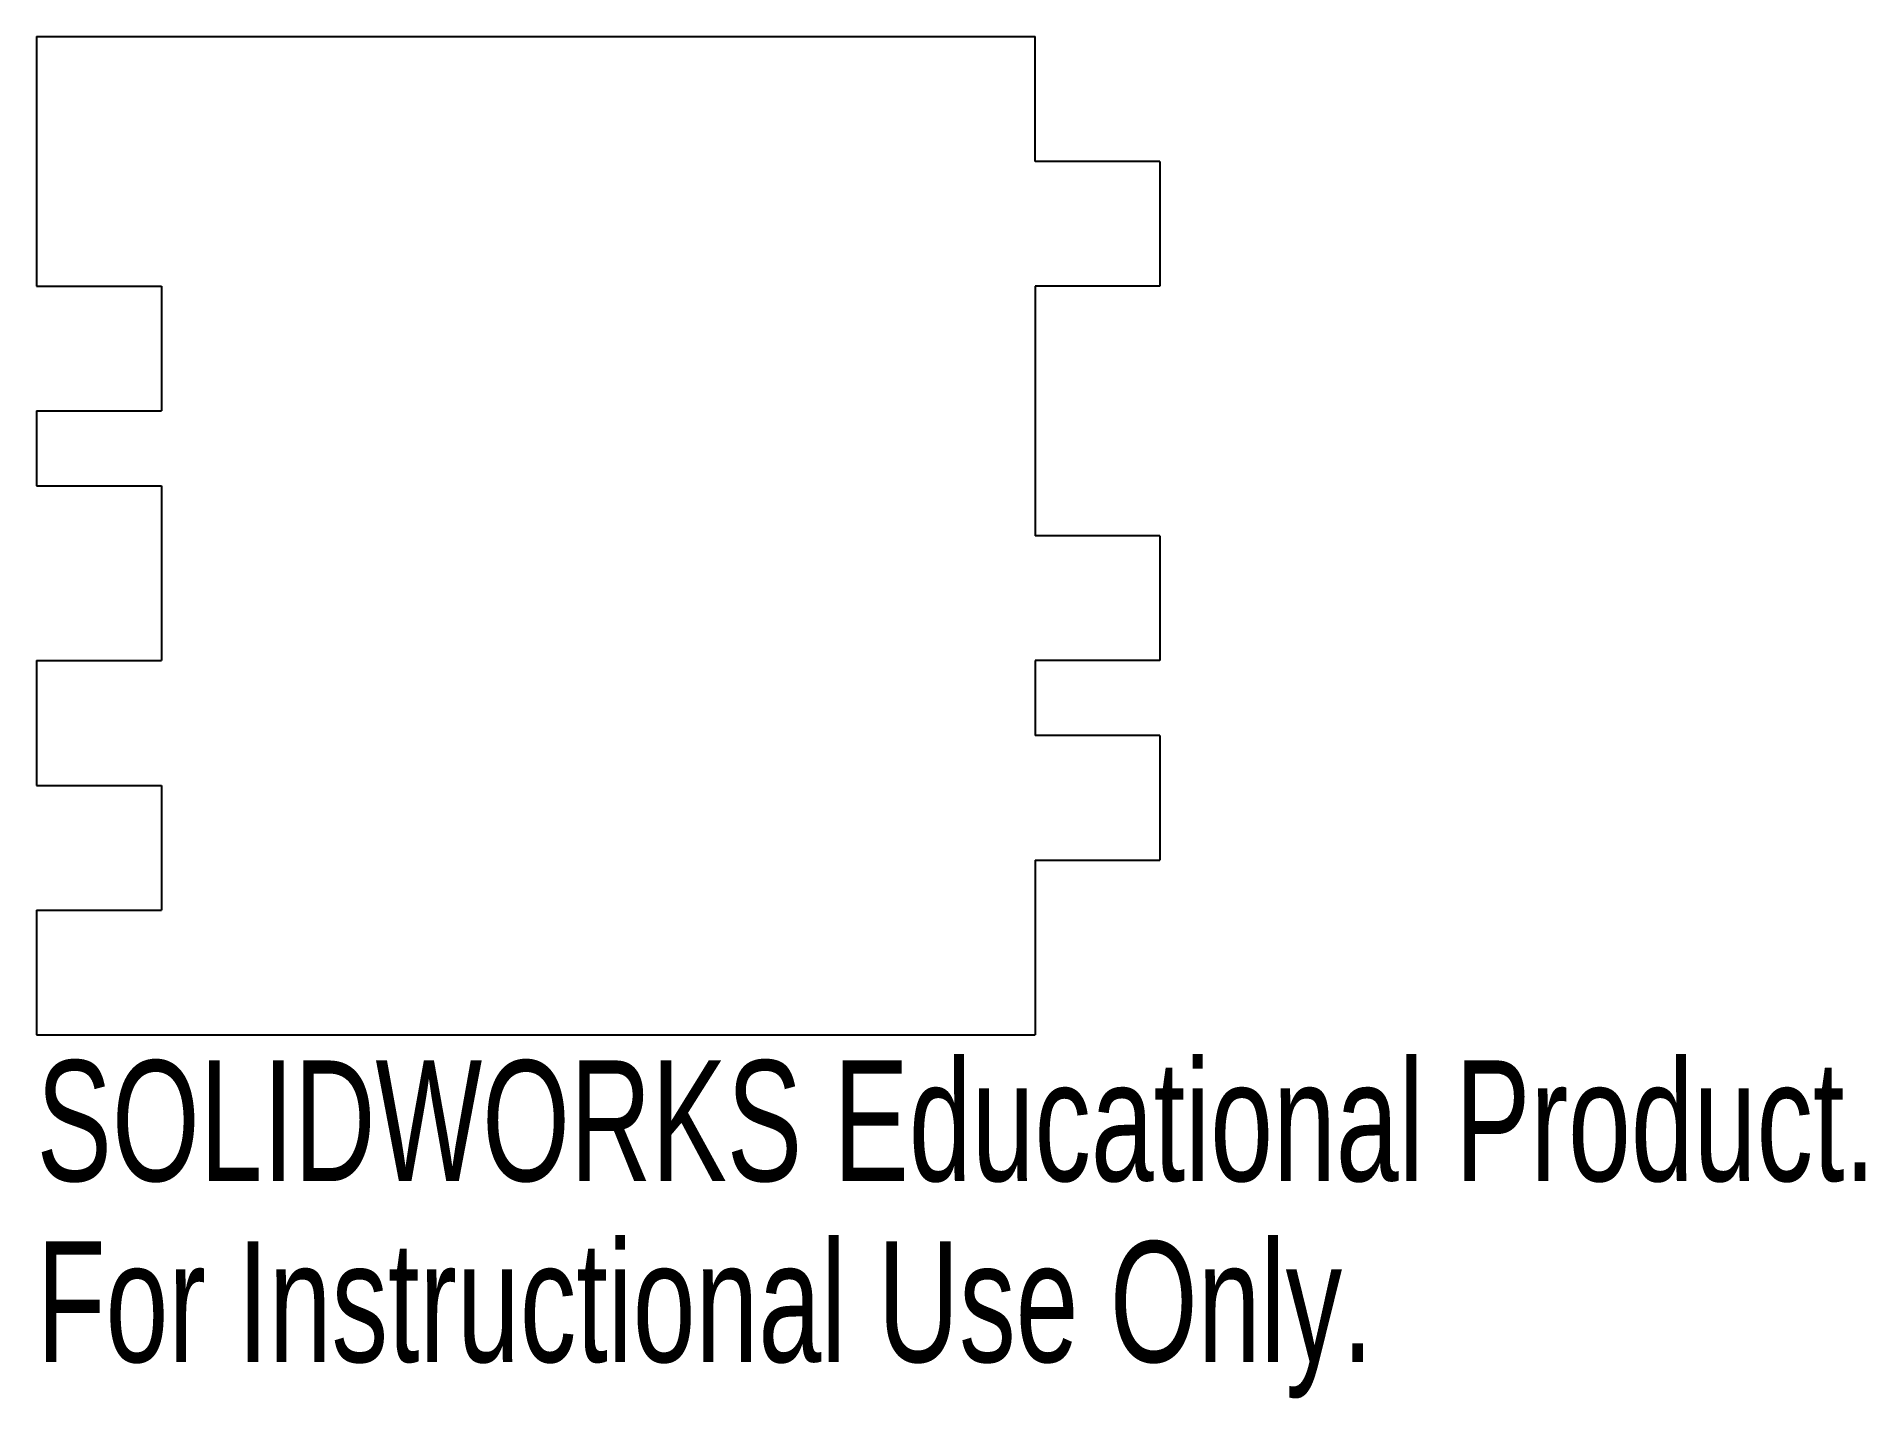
# Model space of a CAD drawing. Header units: millimetres. Extents: x -21.3 to 52, y -37.2 to 17.4.
import ezdxf

# ---------------------------------------------------------------- set-up
doc = ezdxf.new("R2010")
doc.units = ezdxf.units.MM
doc.styles.add('SLDTEXTSTYLE0', font='TXT', dxfattribs={"width": 0.7})

msp = doc.modelspace()

# ---------------------------------------------------------------- linework, layer by layer
at = {"color": 7, "linetype": 'Continuous', "lineweight": 25}
for p, q in [((-21.261, 17.385), (18.739, 17.385)), ((-21.261, 17.385), (-21.261, 7.385)), ((18.739, 12.385), (18.739, 17.385)), ((23.739, 12.385), (18.739, 12.385)), ((23.739, 12.385), (23.739, 7.385)), ((-21.261, 7.385), (-16.261, 7.385)), ((-16.261, 7.385), (-16.261, 2.385)), ((18.739, 7.385), (18.739, -2.615)), ((23.739, 7.385), (18.739, 7.385)), ((-21.261, 2.385), (-16.261, 2.385)), ((-21.261, 2.385), (-21.261, -0.615)), ((-21.261, -0.615), (-16.261, -0.615)), ((-16.261, -0.615), (-16.261, -7.615)), ((23.739, -2.615), (18.739, -2.615)), ((23.739, -2.615), (23.739, -7.615)), ((-21.261, -7.615), (-16.261, -7.615)), ((-21.261, -7.615), (-21.261, -12.615)), ((18.739, -7.615), (18.739, -10.615)), ((23.739, -7.615), (18.739, -7.615)), ((23.739, -10.615), (18.739, -10.615)), ((23.739, -10.615), (23.739, -15.615)), ((-21.261, -12.615), (-16.261, -12.615)), ((-16.261, -12.615), (-16.261, -17.615)), ((18.739, -15.615), (23.739, -15.615)), ((18.739, -15.615), (18.739, -22.615)), ((-21.261, -17.615), (-16.261, -17.615)), ((-21.261, -17.615), (-21.261, -22.615)), ((-21.261, -22.615), (18.739, -22.615))]:
    msp.add_line(p, q, dxfattribs=at)

# ---------------------------------------------------------------- texts
at = {"color": 7, "linetype": 'Continuous', "char_height": 4.83362, "attachment_point": 1, "style": 'SLDTEXTSTYLE0'}
for s, insert in [('SOLIDWORKS Educational Product.', (-21.261, -23.635)), ('For Instructional Use Only.', (-21.261, -30.885))]:
    msp.add_mtext(s, dxfattribs=dict(at, insert=insert))

doc.saveas('drawing.dxf')
